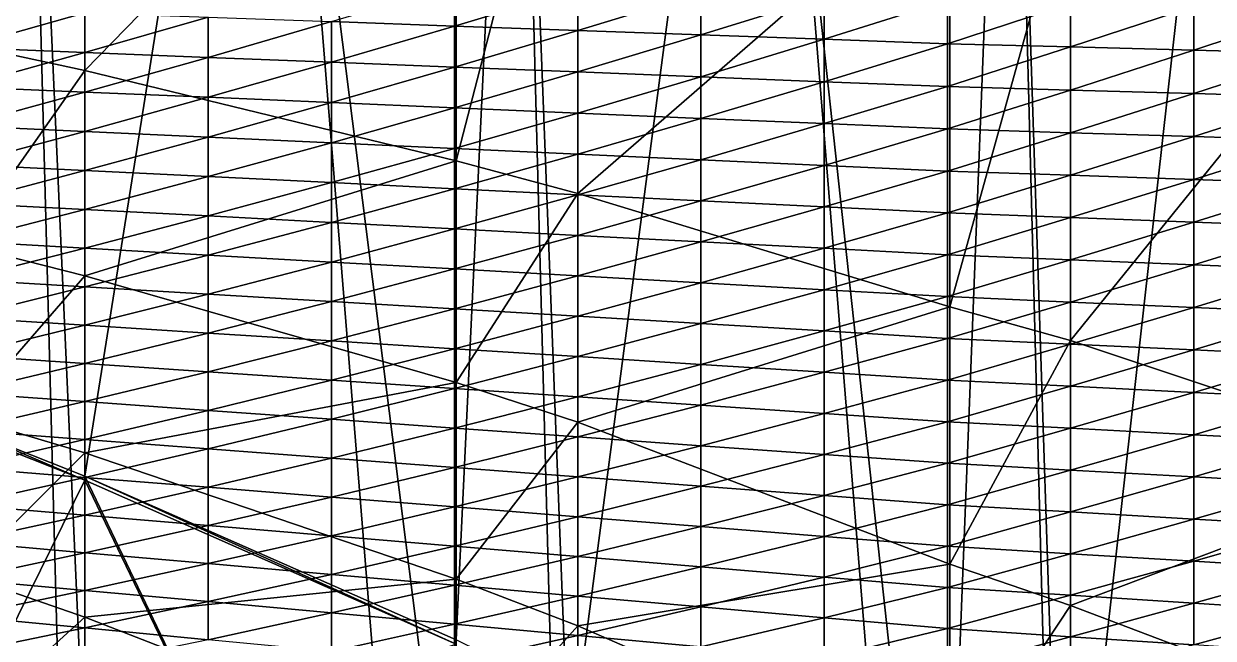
# Model space of a CAD drawing. Header units: metres. Extents: x -3 to 177, y -14 to 14.
# Drawn here: x 26.07 to 31.26, y -5.44 to -2.76 of the extents above; entities that cross this region are included whole.
import ezdxf

# ---------------------------------------------------------------- set-up
doc = ezdxf.new("R2010")
doc.units = ezdxf.units.M
for name, color, linetype, true_color in [('DB_5', 7, 'Continuous', 0x99866a), ('HOLD_5', 7, 'Continuous', 0xdf9582), ('HULL', 7, 'Continuous', 0x528ba5), ('PARTITION_5_S', 7, 'Continuous', 0xc9ac7a), ('WBT_5_S', 7, 'Continuous', 0x417c9f)]:
    doc.layers.add(name, color=color, linetype=linetype, true_color=true_color)

msp = doc.modelspace()

# ---------------------------------------------------------------- linework, layer by layer
at = {"layer": 'DB_5'}
for points in [[(30.6375, 8.157, 1.75), (32.2637, -8.9679, 1.75), (32.2637, 8.9679, 1.75)], [(30.1105, 7.9089, 1.75), (30.6375, -8.157, 1.75), (30.6375, 8.157, 1.75)], [(30.6375, 8.157, 1.75), (30.6375, -8.157, 1.75), (32.2637, -8.9679, 1.75)], [(28.4875, 7.0151, 1.75), (30.1105, -7.9089, 1.75), (30.1105, 7.9089, 1.75)], [(30.1105, 7.9089, 1.75), (30.1105, -7.9089, 1.75), (30.6375, -8.157, 1.75)], [(27.9572, 6.7528, 1.75), (28.4875, -7.0151, 1.75), (28.4875, 7.0151, 1.75)], [(28.4875, 7.0151, 1.75), (28.4875, -7.0151, 1.75), (30.1105, -7.9089, 1.75)], [(26.3375, 6.0386, 1.75), (27.9572, -6.7528, 1.75), (27.9572, 6.7528, 1.75)], [(27.9572, 6.7528, 1.75), (27.9572, -6.7528, 1.75), (28.4875, -7.0151, 1.75)], [(25.804, 5.828, 1.75), (26.3375, -6.0386, 1.75), (26.3375, 6.0386, 1.75)], [(26.3375, 6.0386, 1.75), (26.3375, -6.0386, 1.75), (27.9572, -6.7528, 1.75)], [(25.804, 5.828, 1.75), (25.804, -5.828, 1.75), (26.3375, -6.0386, 1.75)], [(25.804, -2.8469, 0.35), (25.804, -1.2738), (26.3375, -1.2807)], [(25.804, -2.8469, 0.35), (26.3375, -1.2807), (26.3375, -2.9621, 0.35)], [(26.3375, -2.9621, 0.35), (26.3375, -1.2807), (27.9572, -1.3015)], [(26.3375, -2.9621, 0.35), (27.9572, -1.3015), (27.9572, -3.3558, 0.35)], [(27.9572, -3.3558, 0.35), (27.9572, -1.3015), (28.4875, -1.3083)], [(27.9572, -3.3558, 0.35), (28.4875, -1.3083), (28.4875, -3.4976, 0.35)], [(28.4875, -3.4976, 0.35), (28.4875, -1.3083), (30.1105, -2.0887)], [(28.4875, -3.4976, 0.35), (30.1105, -2.0887), (30.1105, -3.9919, 0.35)], [(30.1105, -3.9919, 0.35), (30.1105, -2.0887), (30.6375, -2.0985)], [(30.1105, -3.9919, 0.35), (30.6375, -2.0985), (30.6375, -4.139, 0.35)], [(30.6375, -4.139, 0.35), (30.6375, -2.0985), (32.2637, -2.1287)], [(30.6375, -4.139, 0.35), (32.2637, -2.1287), (32.2637, -4.6807, 0.35)], [(25.804, -3.7212, 0.7), (25.804, -2.8469, 0.35), (26.3375, -2.9621, 0.35)], [(25.804, -3.7212, 0.7), (26.3375, -2.9621, 0.35), (26.3375, -3.8572, 0.7)], [(26.3375, -3.8572, 0.7), (26.3375, -2.9621, 0.35), (27.9572, -3.3558, 0.35)], [(26.3375, -3.8572, 0.7), (27.9572, -3.3558, 0.35), (27.9572, -4.322, 0.7)], [(27.9572, -4.322, 0.7), (27.9572, -3.3558, 0.35), (28.4875, -3.4976, 0.35)], [(27.9572, -4.322, 0.7), (28.4875, -3.4976, 0.35), (28.4875, -4.4955, 0.7)], [(28.4875, -4.4955, 0.7), (28.4875, -3.4976, 0.35), (30.1105, -3.9919, 0.35)], [(25.804, -4.4706, 1.05), (25.804, -3.7212, 0.7), (26.3375, -3.8572, 0.7)], [(25.804, -4.4706, 1.05), (26.3375, -3.8572, 0.7), (26.3375, -4.6292, 1.05)], [(26.3375, -4.6292, 1.05), (26.3375, -3.8572, 0.7), (27.9572, -4.322, 0.7)], [(28.4875, -4.4955, 0.7), (30.1105, -3.9919, 0.35), (30.1105, -5.1135, 0.7)], [(30.1105, -5.1135, 0.7), (30.1105, -3.9919, 0.35), (30.6375, -4.139, 0.35)], [(30.1105, -5.1135, 0.7), (30.6375, -4.139, 0.35), (30.6375, -5.2937, 0.7)], [(30.6375, -5.2937, 0.7), (30.6375, -4.139, 0.35), (32.2637, -4.6807, 0.35)], [(26.3375, -4.6292, 1.05), (27.9572, -4.322, 0.7), (27.9572, -5.1788, 1.05)], [(27.9572, -5.1788, 1.05), (27.9572, -4.322, 0.7), (28.4875, -4.4955, 0.7)], [(25.804, -5.1598, 1.4), (25.804, -4.4706, 1.05), (26.3375, -4.6292, 1.05)], [(27.9572, -5.1788, 1.05), (28.4875, -4.4955, 0.7), (28.4875, -5.3827, 1.05)], [(28.4875, -5.3827, 1.05), (28.4875, -4.4955, 0.7), (30.1105, -5.1135, 0.7)], [(25.804, -5.1598, 1.4), (26.3375, -4.6292, 1.05), (26.3375, -5.3452, 1.4)], [(26.3375, -5.3452, 1.4), (26.3375, -4.6292, 1.05), (27.9572, -5.1788, 1.05)], [(30.6375, -5.2937, 0.7), (32.2637, -4.6807, 0.35), (32.2637, -5.9101, 0.7)], [(28.4875, -5.3827, 1.05), (30.1105, -5.1135, 0.7), (30.1105, -6.09, 1.05)], [(30.1105, -6.09, 1.05), (30.1105, -5.1135, 0.7), (30.6375, -5.2937, 0.7)], [(25.804, -5.828, 1.75), (25.804, -5.1598, 1.4), (26.3375, -5.3452, 1.4)], [(26.3375, -5.3452, 1.4), (27.9572, -5.1788, 1.05), (27.9572, -5.9763, 1.4)], [(27.9572, -5.9763, 1.4), (27.9572, -5.1788, 1.05), (28.4875, -5.3827, 1.05)], [(30.1105, -6.09, 1.05), (30.6375, -5.2937, 0.7), (30.6375, -6.2967, 1.05)], [(30.6375, -6.2967, 1.05), (30.6375, -5.2937, 0.7), (32.2637, -5.9101, 0.7)], [(25.804, -5.828, 1.75), (26.3375, -5.3452, 1.4), (26.3375, -6.0386, 1.75)], [(26.3375, -6.0386, 1.75), (26.3375, -5.3452, 1.4), (27.9572, -5.9763, 1.4)], [(27.9572, -5.9763, 1.4), (28.4875, -5.3827, 1.05), (28.4875, -6.2104, 1.4)], [(28.4875, -6.2104, 1.4), (28.4875, -5.3827, 1.05), (30.1105, -6.09, 1.05)]]:
    msp.add_3dface(points, dxfattribs=at)
at = {"layer": 'HOLD_5'}
for points in [[(25.804, 9.996, 14.6), (25.804, -9.996, 14.6), (26.3375, -9.996, 14.6)], [(25.804, 9.996, 14.6), (26.3375, -9.996, 14.6), (26.3375, 9.996, 14.6)], [(26.3375, 9.996, 14.6), (26.3375, -9.996, 14.6), (27.9572, -9.996, 14.6)], [(26.3375, 9.996, 14.6), (27.9572, -9.996, 14.6), (27.9572, 9.996, 14.6)], [(27.9572, 9.996, 14.6), (27.9572, -9.996, 14.6), (28.4875, -9.996, 14.6)], [(27.9572, 9.996, 14.6), (28.4875, -9.996, 14.6), (28.4875, 9.996, 14.6)], [(28.4875, 9.996, 14.6), (28.4875, -9.996, 14.6), (30.1105, -9.996, 14.6)], [(28.4875, 9.996, 14.6), (30.1105, -9.996, 14.6), (30.1105, 9.996, 14.6)], [(30.1105, 9.996, 14.6), (30.1105, -9.996, 14.6), (30.6375, -9.996, 14.6)], [(30.1105, 9.996, 14.6), (30.6375, -9.996, 14.6), (30.6375, 9.996, 14.6)], [(30.6375, 9.996, 14.6), (30.6375, -9.996, 14.6), (32.2637, -9.996, 14.6)], [(30.6375, 9.996, 14.6), (32.2637, -9.996, 14.6), (32.2637, 9.996, 14.6)], [(30.6375, -6.8471, 1.75), (30.6375, 6.8471, 1.75), (32.2637, 7.6584, 1.75)], [(30.6375, -6.8471, 1.75), (32.2637, 7.6584, 1.75), (32.2637, -7.6584, 1.75)], [(30.1105, -6.599, 1.75), (30.1105, 6.599, 1.75), (30.6375, 6.8471, 1.75)], [(30.1105, -6.599, 1.75), (30.6375, 6.8471, 1.75), (30.6375, -6.8471, 1.75)], [(28.4875, -5.7053, 1.75), (28.4875, 5.7053, 1.75), (30.1105, 6.599, 1.75)], [(28.4875, -5.7053, 1.75), (30.1105, 6.599, 1.75), (30.1105, -6.599, 1.75)], [(27.9572, -5.4432, 1.75), (27.9572, 5.4432, 1.75), (28.4875, 5.7053, 1.75)], [(27.9572, -5.4432, 1.75), (28.4875, 5.7053, 1.75), (28.4875, -5.7053, 1.75)], [(26.3375, -4.7297, 1.75), (26.3375, 4.7297, 1.75), (27.9572, 5.4432, 1.75)], [(26.3375, -4.7297, 1.75), (27.9572, 5.4432, 1.75), (27.9572, -5.4432, 1.75)], [(25.804, -4.5193, 1.75), (25.804, 4.5193, 1.75), (26.3375, 4.7297, 1.75)], [(25.804, -4.5193, 1.75), (26.3375, 4.7297, 1.75), (26.3375, -4.7297, 1.75)], [(25.804, -6.8651, 3.0035), (25.804, -4.5193, 1.75), (26.3375, -7.1637, 3.0035)], [(25.804, -4.5193, 1.75), (26.3375, -4.7297, 1.75), (26.3375, -7.1637, 3.0035)], [(26.3375, -7.1637, 3.0035), (26.3375, -4.7297, 1.75), (27.9572, -8.1114, 3.0035)], [(26.3375, -4.7297, 1.75), (27.9572, -5.4432, 1.75), (27.9572, -8.1114, 3.0035)]]:
    msp.add_3dface(points, dxfattribs=at)
at = {"layer": 'HULL'}
for points in [[(27.4125, -2.7485, 0.2043), (27.95, -2.5876, 0.1315), (27.95, -2.7678, 0.1741)], [(27.95, -2.7678, 0.1741), (27.95, -2.5876, 0.1315), (28.4875, -2.605, 0.1051)], [(27.95, -2.7678, 0.1741), (28.4875, -2.605, 0.1051), (28.4875, -2.7871, 0.1438)], [(28.4875, -2.7871, 0.1438), (28.4875, -2.605, 0.1051), (29.025, -2.6224, 0.0787)], [(28.4875, -2.7871, 0.1438), (29.025, -2.6224, 0.0787), (29.025, -2.8064, 0.1136)], [(29.025, -2.8064, 0.1136), (29.025, -2.6224, 0.0787), (29.5625, -2.6398, 0.0522)], [(29.025, -2.8064, 0.1136), (29.5625, -2.6398, 0.0522), (29.5625, -2.8258, 0.0833)], [(29.5625, -2.8258, 0.0833), (29.5625, -2.6398, 0.0522), (30.1, -2.6572, 0.0258)], [(25.8, -2.862, 0.3557), (25.8, -2.6905, 0.2951), (26.3375, -2.7098, 0.2648)], [(29.5625, -2.8258, 0.0833), (30.1, -2.6572, 0.0258), (30.1, -2.8451, 0.053)], [(30.1, -2.8451, 0.053), (30.1, -2.6572, 0.0258), (30.6375, -2.6701, 0.0226)], [(30.1, -2.8451, 0.053), (30.6375, -2.6701, 0.0226), (30.6375, -2.8591, 0.0464)], [(30.6375, -2.8591, 0.0464), (30.6375, -2.6701, 0.0226), (31.175, -2.6829, 0.0193)], [(30.6375, -2.8591, 0.0464), (31.175, -2.6829, 0.0193), (31.175, -2.8731, 0.0398)], [(31.175, -2.8731, 0.0398), (31.175, -2.6829, 0.0193), (31.7125, -2.6957, 0.0161)], [(31.175, -2.8731, 0.0398), (31.7125, -2.6957, 0.0161), (31.7125, -2.8871, 0.0332)], [(25.8, -2.862, 0.3557), (26.3375, -2.7098, 0.2648), (26.3375, -2.8832, 0.3223)], [(26.3375, -2.8832, 0.3223), (26.3375, -2.7098, 0.2648), (26.875, -2.7291, 0.2346)], [(26.3375, -2.8832, 0.3223), (26.875, -2.7291, 0.2346), (26.875, -2.9044, 0.2889)], [(26.875, -2.9044, 0.2889), (26.875, -2.7291, 0.2346), (27.4125, -2.7485, 0.2043)], [(26.875, -2.9044, 0.2889), (27.4125, -2.7485, 0.2043), (27.4125, -2.9256, 0.2555)], [(27.4125, -2.9256, 0.2555), (27.4125, -2.7485, 0.2043), (27.95, -2.7678, 0.1741)], [(27.4125, -2.9256, 0.2555), (27.95, -2.7678, 0.1741), (27.95, -2.9468, 0.2222)], [(27.95, -2.9468, 0.2222), (27.95, -2.7678, 0.1741), (28.4875, -2.7871, 0.1438)], [(27.95, -2.9468, 0.2222), (28.4875, -2.7871, 0.1438), (28.4875, -2.968, 0.1888)], [(28.4875, -2.968, 0.1888), (28.4875, -2.7871, 0.1438), (29.025, -2.8064, 0.1136)], [(28.4875, -2.968, 0.1888), (29.025, -2.8064, 0.1136), (29.025, -2.9892, 0.1554)], [(29.025, -2.9892, 0.1554), (29.025, -2.8064, 0.1136), (29.5625, -2.8258, 0.0833)], [(29.025, -2.9892, 0.1554), (29.5625, -2.8258, 0.0833), (29.5625, -3.0104, 0.1221)], [(29.5625, -3.0104, 0.1221), (29.5625, -2.8258, 0.0833), (30.1, -2.8451, 0.053)], [(29.5625, -3.0104, 0.1221), (30.1, -2.8451, 0.053), (30.1, -3.0316, 0.0887)], [(30.1, -3.0316, 0.0887), (30.1, -2.8451, 0.053), (30.6375, -2.8591, 0.0464)], [(25.8, -3.0328, 0.4186), (25.8, -2.862, 0.3557), (26.3375, -2.8832, 0.3223)], [(25.8, -3.0328, 0.4186), (26.3375, -2.8832, 0.3223), (26.3375, -3.0557, 0.3829)], [(26.3375, -3.0557, 0.3829), (26.3375, -2.8832, 0.3223), (26.875, -2.9044, 0.2889)], [(26.3375, -3.0557, 0.3829), (26.875, -2.9044, 0.2889), (26.875, -3.0786, 0.3472)], [(26.875, -3.0786, 0.3472), (26.875, -2.9044, 0.2889), (27.4125, -2.9256, 0.2555)], [(30.1, -3.0316, 0.0887), (30.6375, -2.8591, 0.0464), (30.6375, -3.0469, 0.0776)], [(30.6375, -3.0469, 0.0776), (30.6375, -2.8591, 0.0464), (31.175, -2.8731, 0.0398)], [(30.6375, -3.0469, 0.0776), (31.175, -2.8731, 0.0398), (31.175, -3.0622, 0.0665)], [(31.175, -3.0622, 0.0665), (31.175, -2.8731, 0.0398), (31.7125, -2.8871, 0.0332)], [(31.175, -3.0622, 0.0665), (31.7125, -2.8871, 0.0332), (31.7125, -3.0776, 0.0554)], [(26.875, -3.0786, 0.3472), (27.4125, -2.9256, 0.2555), (27.4125, -3.1015, 0.3115)], [(27.4125, -3.1015, 0.3115), (27.4125, -2.9256, 0.2555), (27.95, -2.9468, 0.2222)], [(27.4125, -3.1015, 0.3115), (27.95, -2.9468, 0.2222), (27.95, -3.1245, 0.2758)], [(27.95, -3.1245, 0.2758), (27.95, -2.9468, 0.2222), (28.4875, -2.968, 0.1888)], [(27.95, -3.1245, 0.2758), (28.4875, -2.968, 0.1888), (28.4875, -3.1474, 0.2401)], [(28.4875, -3.1474, 0.2401), (28.4875, -2.968, 0.1888), (29.025, -2.9892, 0.1554)], [(28.4875, -3.1474, 0.2401), (29.025, -2.9892, 0.1554), (29.025, -3.1703, 0.2045)], [(29.025, -3.1703, 0.2045), (29.025, -2.9892, 0.1554), (29.5625, -3.0104, 0.1221)], [(25.8, -3.2025, 0.4843), (25.8, -3.0328, 0.4186), (26.3375, -3.0557, 0.3829)], [(25.8, -3.2025, 0.4843), (26.3375, -3.0557, 0.3829), (26.3375, -3.2272, 0.4462)], [(26.3375, -3.2272, 0.4462), (26.3375, -3.0557, 0.3829), (26.875, -3.0786, 0.3472)], [(29.025, -3.1703, 0.2045), (29.5625, -3.0104, 0.1221), (29.5625, -3.1932, 0.1688)], [(29.5625, -3.1932, 0.1688), (29.5625, -3.0104, 0.1221), (30.1, -3.0316, 0.0887)], [(29.5625, -3.1932, 0.1688), (30.1, -3.0316, 0.0887), (30.1, -3.2162, 0.1331)], [(30.1, -3.2162, 0.1331), (30.1, -3.0316, 0.0887), (30.6375, -3.0469, 0.0776)], [(30.1, -3.2162, 0.1331), (30.6375, -3.0469, 0.0776), (30.6375, -3.233, 0.1167)], [(30.6375, -3.233, 0.1167), (30.6375, -3.0469, 0.0776), (31.175, -3.0622, 0.0665)], [(26.3375, -3.2272, 0.4462), (26.875, -3.0786, 0.3472), (26.875, -3.2519, 0.4082)], [(26.875, -3.2519, 0.4082), (26.875, -3.0786, 0.3472), (27.4125, -3.1015, 0.3115)], [(26.875, -3.2519, 0.4082), (27.4125, -3.1015, 0.3115), (27.4125, -3.2766, 0.3701)], [(27.4125, -3.2766, 0.3701), (27.4125, -3.1015, 0.3115), (27.95, -3.1245, 0.2758)], [(30.6375, -3.233, 0.1167), (31.175, -3.0622, 0.0665), (31.175, -3.2499, 0.1002)], [(31.175, -3.2499, 0.1002), (31.175, -3.0622, 0.0665), (31.7125, -3.0776, 0.0554)], [(31.175, -3.2499, 0.1002), (31.7125, -3.0776, 0.0554), (31.7125, -3.2668, 0.0838)], [(27.4125, -3.2766, 0.3701), (27.95, -3.1245, 0.2758), (27.95, -3.3013, 0.332)], [(27.95, -3.3013, 0.332), (27.95, -3.1245, 0.2758), (28.4875, -3.1474, 0.2401)], [(27.95, -3.3013, 0.332), (28.4875, -3.1474, 0.2401), (28.4875, -3.326, 0.2939)], [(28.4875, -3.326, 0.2939), (28.4875, -3.1474, 0.2401), (29.025, -3.1703, 0.2045)], [(25.8, -3.3711, 0.5527), (25.8, -3.2025, 0.4843), (26.3375, -3.2272, 0.4462)], [(28.4875, -3.326, 0.2939), (29.025, -3.1703, 0.2045), (29.025, -3.3508, 0.2559)], [(29.025, -3.3508, 0.2559), (29.025, -3.1703, 0.2045), (29.5625, -3.1932, 0.1688)], [(29.025, -3.3508, 0.2559), (29.5625, -3.1932, 0.1688), (29.5625, -3.3755, 0.2178)], [(29.5625, -3.3755, 0.2178), (29.5625, -3.1932, 0.1688), (30.1, -3.2162, 0.1331)], [(29.5625, -3.3755, 0.2178), (30.1, -3.2162, 0.1331), (30.1, -3.4002, 0.1797)], [(30.1, -3.4002, 0.1797), (30.1, -3.2162, 0.1331), (30.6375, -3.233, 0.1167)], [(25.8, -3.3711, 0.5527), (26.3375, -3.2272, 0.4462), (26.3375, -3.3976, 0.5125)], [(26.3375, -3.3976, 0.5125), (26.3375, -3.2272, 0.4462), (26.875, -3.2519, 0.4082)], [(26.3375, -3.3976, 0.5125), (26.875, -3.2519, 0.4082), (26.875, -3.4241, 0.4724)], [(26.875, -3.4241, 0.4724), (26.875, -3.2519, 0.4082), (27.4125, -3.2766, 0.3701)], [(30.1, -3.4002, 0.1797), (30.6375, -3.233, 0.1167), (30.6375, -3.4187, 0.1585)], [(30.6375, -3.4187, 0.1585), (30.6375, -3.233, 0.1167), (31.175, -3.2499, 0.1002)], [(30.6375, -3.4187, 0.1585), (31.175, -3.2499, 0.1002), (31.175, -3.4372, 0.1373)], [(31.175, -3.4372, 0.1373), (31.175, -3.2499, 0.1002), (31.7125, -3.2668, 0.0838)], [(31.175, -3.4372, 0.1373), (31.7125, -3.2668, 0.0838), (31.7125, -3.4557, 0.1162)], [(26.875, -3.4241, 0.4724), (27.4125, -3.2766, 0.3701), (27.4125, -3.4505, 0.4322)], [(27.4125, -3.4505, 0.4322), (27.4125, -3.2766, 0.3701), (27.95, -3.3013, 0.332)], [(27.4125, -3.4505, 0.4322), (27.95, -3.3013, 0.332), (27.95, -3.477, 0.3921)], [(27.95, -3.477, 0.3921), (27.95, -3.3013, 0.332), (28.4875, -3.326, 0.2939)], [(25.8, -3.5395, 0.6216), (25.8, -3.3711, 0.5527), (26.3375, -3.3976, 0.5125)], [(27.95, -3.477, 0.3921), (28.4875, -3.326, 0.2939), (28.4875, -3.5035, 0.3519)], [(28.4875, -3.5035, 0.3519), (28.4875, -3.326, 0.2939), (29.025, -3.3508, 0.2559)], [(28.4875, -3.5035, 0.3519), (29.025, -3.3508, 0.2559), (29.025, -3.5299, 0.3118)], [(29.025, -3.5299, 0.3118), (29.025, -3.3508, 0.2559), (29.5625, -3.3755, 0.2178)], [(25.8, -3.5395, 0.6216), (26.3375, -3.3976, 0.5125), (26.3375, -3.5677, 0.5794)], [(26.3375, -3.5677, 0.5794), (26.3375, -3.3976, 0.5125), (26.875, -3.4241, 0.4724)], [(26.3375, -3.5677, 0.5794), (26.875, -3.4241, 0.4724), (26.875, -3.596, 0.5372)], [(26.875, -3.596, 0.5372), (26.875, -3.4241, 0.4724), (27.4125, -3.4505, 0.4322)], [(29.025, -3.5299, 0.3118), (29.5625, -3.3755, 0.2178), (29.5625, -3.5564, 0.2716)], [(29.5625, -3.5564, 0.2716), (29.5625, -3.3755, 0.2178), (30.1, -3.4002, 0.1797)], [(29.5625, -3.5564, 0.2716), (30.1, -3.4002, 0.1797), (30.1, -3.5829, 0.2314)], [(30.1, -3.5829, 0.2314), (30.1, -3.4002, 0.1797), (30.6375, -3.4187, 0.1585)], [(30.1, -3.5829, 0.2314), (30.6375, -3.4187, 0.1585), (30.6375, -3.6031, 0.2051)], [(30.6375, -3.6031, 0.2051), (30.6375, -3.4187, 0.1585), (31.175, -3.4372, 0.1373)], [(26.875, -3.596, 0.5372), (27.4125, -3.4505, 0.4322), (27.4125, -3.6242, 0.4951)], [(27.4125, -3.6242, 0.4951), (27.4125, -3.4505, 0.4322), (27.95, -3.477, 0.3921)], [(30.6375, -3.6031, 0.2051), (31.175, -3.4372, 0.1373), (31.175, -3.6234, 0.1787)], [(31.175, -3.6234, 0.1787), (31.175, -3.4372, 0.1373), (31.7125, -3.4557, 0.1162)], [(31.175, -3.6234, 0.1787), (31.7125, -3.4557, 0.1162), (31.7125, -3.6437, 0.1524)], [(27.4125, -3.6242, 0.4951), (27.95, -3.477, 0.3921), (27.95, -3.6524, 0.4529)], [(27.95, -3.6524, 0.4529), (27.95, -3.477, 0.3921), (28.4875, -3.5035, 0.3519)], [(27.95, -3.6524, 0.4529), (28.4875, -3.5035, 0.3519), (28.4875, -3.6806, 0.4107)], [(28.4875, -3.6806, 0.4107), (28.4875, -3.5035, 0.3519), (29.025, -3.5299, 0.3118)], [(25.8, -3.7065, 0.694), (25.8, -3.5395, 0.6216), (26.3375, -3.5677, 0.5794)], [(25.8, -3.7065, 0.694), (26.3375, -3.5677, 0.5794), (26.3375, -3.7366, 0.6494)], [(26.3375, -3.7366, 0.6494), (26.3375, -3.5677, 0.5794), (26.875, -3.596, 0.5372)], [(28.4875, -3.6806, 0.4107), (29.025, -3.5299, 0.3118), (29.025, -3.7088, 0.3686)], [(29.025, -3.7088, 0.3686), (29.025, -3.5299, 0.3118), (29.5625, -3.5564, 0.2716)], [(29.025, -3.7088, 0.3686), (29.5625, -3.5564, 0.2716), (29.5625, -3.737, 0.3264)], [(29.5625, -3.737, 0.3264), (29.5625, -3.5564, 0.2716), (30.1, -3.5829, 0.2314)], [(26.3375, -3.7366, 0.6494), (26.875, -3.596, 0.5372), (26.875, -3.7667, 0.6049)], [(26.875, -3.7667, 0.6049), (26.875, -3.596, 0.5372), (27.4125, -3.6242, 0.4951)], [(26.875, -3.7667, 0.6049), (27.4125, -3.6242, 0.4951), (27.4125, -3.7968, 0.5603)], [(27.4125, -3.7968, 0.5603), (27.4125, -3.6242, 0.4951), (27.95, -3.6524, 0.4529)], [(29.5625, -3.737, 0.3264), (30.1, -3.5829, 0.2314), (30.1, -3.7652, 0.2842)], [(30.1, -3.7652, 0.2842), (30.1, -3.5829, 0.2314), (30.6375, -3.6031, 0.2051)], [(30.1, -3.7652, 0.2842), (30.6375, -3.6031, 0.2051), (30.6375, -3.7872, 0.2538)], [(30.6375, -3.7872, 0.2538), (30.6375, -3.6031, 0.2051), (31.175, -3.6234, 0.1787)], [(30.6375, -3.7872, 0.2538), (31.175, -3.6234, 0.1787), (31.175, -3.8092, 0.2234)], [(31.175, -3.8092, 0.2234), (31.175, -3.6234, 0.1787), (31.7125, -3.6437, 0.1524)], [(27.4125, -3.7968, 0.5603), (27.95, -3.6524, 0.4529), (27.95, -3.827, 0.5158)], [(27.95, -3.827, 0.5158), (27.95, -3.6524, 0.4529), (28.4875, -3.6806, 0.4107)], [(27.95, -3.827, 0.5158), (28.4875, -3.6806, 0.4107), (28.4875, -3.8571, 0.4712)], [(28.4875, -3.8571, 0.4712), (28.4875, -3.6806, 0.4107), (29.025, -3.7088, 0.3686)], [(31.175, -3.8092, 0.2234), (31.7125, -3.6437, 0.1524), (31.7125, -3.8312, 0.193)], [(25.8, -3.8731, 0.767), (25.8, -3.7065, 0.694), (26.3375, -3.7366, 0.6494)], [(28.4875, -3.8571, 0.4712), (29.025, -3.7088, 0.3686), (29.025, -3.8872, 0.4267)], [(29.025, -3.8872, 0.4267), (29.025, -3.7088, 0.3686), (29.5625, -3.737, 0.3264)], [(25.8, -3.8731, 0.767), (26.3375, -3.7366, 0.6494), (26.3375, -3.9052, 0.7201)], [(26.3375, -3.9052, 0.7201), (26.3375, -3.7366, 0.6494), (26.875, -3.7667, 0.6049)], [(26.3375, -3.9052, 0.7201), (26.875, -3.7667, 0.6049), (26.875, -3.9372, 0.6732)], [(26.875, -3.9372, 0.6732), (26.875, -3.7667, 0.6049), (27.4125, -3.7968, 0.5603)], [(29.025, -3.8872, 0.4267), (29.5625, -3.737, 0.3264), (29.5625, -3.9173, 0.3822)], [(29.5625, -3.9173, 0.3822), (29.5625, -3.737, 0.3264), (30.1, -3.7652, 0.2842)], [(29.5625, -3.9173, 0.3822), (30.1, -3.7652, 0.2842), (30.1, -3.9474, 0.3376)], [(30.1, -3.9474, 0.3376), (30.1, -3.7652, 0.2842), (30.6375, -3.7872, 0.2538)], [(30.1, -3.9474, 0.3376), (30.6375, -3.7872, 0.2538), (30.6375, -3.9711, 0.3035)], [(30.6375, -3.9711, 0.3035), (30.6375, -3.7872, 0.2538), (31.175, -3.8092, 0.2234)], [(26.875, -3.9372, 0.6732), (27.4125, -3.7968, 0.5603), (27.4125, -3.9693, 0.6262)], [(27.4125, -3.9693, 0.6262), (27.4125, -3.7968, 0.5603), (27.95, -3.827, 0.5158)], [(27.4125, -3.9693, 0.6262), (27.95, -3.827, 0.5158), (27.95, -4.0013, 0.5793)], [(27.95, -4.0013, 0.5793), (27.95, -3.827, 0.5158), (28.4875, -3.8571, 0.4712)], [(30.6375, -3.9711, 0.3035), (31.175, -3.8092, 0.2234), (31.175, -3.9948, 0.2694)], [(31.175, -3.9948, 0.2694), (31.175, -3.8092, 0.2234), (31.7125, -3.8312, 0.193)], [(31.175, -3.9948, 0.2694), (31.7125, -3.8312, 0.193), (31.7125, -4.0184, 0.2354)], [(25.8, -4.0386, 0.8427), (25.8, -3.8731, 0.767), (26.3375, -3.9052, 0.7201)], [(27.95, -4.0013, 0.5793), (28.4875, -3.8571, 0.4712), (28.4875, -4.0333, 0.5324)], [(28.4875, -4.0333, 0.5324), (28.4875, -3.8571, 0.4712), (29.025, -3.8872, 0.4267)], [(28.4875, -4.0333, 0.5324), (29.025, -3.8872, 0.4267), (29.025, -4.0654, 0.4855)], [(29.025, -4.0654, 0.4855), (29.025, -3.8872, 0.4267), (29.5625, -3.9173, 0.3822)], [(25.8, -4.0386, 0.8427), (26.3375, -3.9052, 0.7201), (26.3375, -4.0727, 0.7931)], [(26.3375, -4.0727, 0.7931), (26.3375, -3.9052, 0.7201), (26.875, -3.9372, 0.6732)], [(26.3375, -4.0727, 0.7931), (26.875, -3.9372, 0.6732), (26.875, -4.1068, 0.7436)], [(26.875, -4.1068, 0.7436), (26.875, -3.9372, 0.6732), (27.4125, -3.9693, 0.6262)], [(29.025, -4.0654, 0.4855), (29.5625, -3.9173, 0.3822), (29.5625, -4.0974, 0.4386)], [(29.5625, -4.0974, 0.4386), (29.5625, -3.9173, 0.3822), (30.1, -3.9474, 0.3376)], [(26.875, -4.1068, 0.7436), (27.4125, -3.9693, 0.6262), (27.4125, -4.1409, 0.694)], [(27.4125, -4.1409, 0.694), (27.4125, -3.9693, 0.6262), (27.95, -4.0013, 0.5793)], [(29.5625, -4.0974, 0.4386), (30.1, -3.9474, 0.3376), (30.1, -4.1295, 0.3916)], [(30.1, -4.1295, 0.3916), (30.1, -3.9474, 0.3376), (30.6375, -3.9711, 0.3035)], [(30.1, -4.1295, 0.3916), (30.6375, -3.9711, 0.3035), (30.6375, -4.1548, 0.3544)], [(30.6375, -4.1548, 0.3544), (30.6375, -3.9711, 0.3035), (31.175, -3.9948, 0.2694)], [(30.6375, -4.1548, 0.3544), (31.175, -3.9948, 0.2694), (31.175, -4.1801, 0.3171)], [(31.175, -4.1801, 0.3171), (31.175, -3.9948, 0.2694), (31.7125, -4.0184, 0.2354)], [(25.8, -4.2033, 0.9201), (25.8, -4.0386, 0.8427), (26.3375, -4.0727, 0.7931)], [(27.4125, -4.1409, 0.694), (27.95, -4.0013, 0.5793), (27.95, -4.175, 0.6445)], [(27.95, -4.175, 0.6445), (27.95, -4.0013, 0.5793), (28.4875, -4.0333, 0.5324)], [(27.95, -4.175, 0.6445), (28.4875, -4.0333, 0.5324), (28.4875, -4.209, 0.5949)], [(28.4875, -4.209, 0.5949), (28.4875, -4.0333, 0.5324), (29.025, -4.0654, 0.4855)], [(31.175, -4.1801, 0.3171), (31.7125, -4.0184, 0.2354), (31.7125, -4.2054, 0.2798)], [(25.8, -4.2033, 0.9201), (26.3375, -4.0727, 0.7931), (26.3375, -4.2395, 0.8678)], [(26.3375, -4.2395, 0.8678), (26.3375, -4.0727, 0.7931), (26.875, -4.1068, 0.7436)], [(28.4875, -4.209, 0.5949), (29.025, -4.0654, 0.4855), (29.025, -4.2431, 0.5454)], [(29.025, -4.2431, 0.5454), (29.025, -4.0654, 0.4855), (29.5625, -4.0974, 0.4386)], [(29.025, -4.2431, 0.5454), (29.5625, -4.0974, 0.4386), (29.5625, -4.2772, 0.4958)], [(29.5625, -4.2772, 0.4958), (29.5625, -4.0974, 0.4386), (30.1, -4.1295, 0.3916)], [(26.3375, -4.2395, 0.8678), (26.875, -4.1068, 0.7436), (26.875, -4.2757, 0.8155)], [(26.875, -4.2757, 0.8155), (26.875, -4.1068, 0.7436), (27.4125, -4.1409, 0.694)], [(26.875, -4.2757, 0.8155), (27.4125, -4.1409, 0.694), (27.4125, -4.3119, 0.7632)], [(27.4125, -4.3119, 0.7632), (27.4125, -4.1409, 0.694), (27.95, -4.175, 0.6445)], [(29.5625, -4.2772, 0.4958), (30.1, -4.1295, 0.3916), (30.1, -4.3113, 0.4463)], [(30.1, -4.3113, 0.4463), (30.1, -4.1295, 0.3916), (30.6375, -4.1548, 0.3544)], [(27.4125, -4.3119, 0.7632), (27.95, -4.175, 0.6445), (27.95, -4.3481, 0.7109)], [(27.95, -4.3481, 0.7109), (27.95, -4.175, 0.6445), (28.4875, -4.209, 0.5949)], [(30.1, -4.3113, 0.4463), (30.6375, -4.1548, 0.3544), (30.6375, -4.3381, 0.4064)], [(30.6375, -4.3381, 0.4064), (30.6375, -4.1548, 0.3544), (31.175, -4.1801, 0.3171)], [(30.6375, -4.3381, 0.4064), (31.175, -4.1801, 0.3171), (31.175, -4.365, 0.3665)], [(31.175, -4.365, 0.3665), (31.175, -4.1801, 0.3171), (31.7125, -4.2054, 0.2798)], [(25.8, -4.3671, 0.9993), (25.8, -4.2033, 0.9201), (26.3375, -4.2395, 0.8678)], [(25.8, -4.3671, 0.9993), (26.3375, -4.2395, 0.8678), (26.3375, -4.4055, 0.9442)], [(26.3375, -4.4055, 0.9442), (26.3375, -4.2395, 0.8678), (26.875, -4.2757, 0.8155)], [(27.95, -4.3481, 0.7109), (28.4875, -4.209, 0.5949), (28.4875, -4.3843, 0.6586)], [(28.4875, -4.3843, 0.6586), (28.4875, -4.209, 0.5949), (29.025, -4.2431, 0.5454)], [(28.4875, -4.3843, 0.6586), (29.025, -4.2431, 0.5454), (29.025, -4.4205, 0.6062)], [(29.025, -4.4205, 0.6062), (29.025, -4.2431, 0.5454), (29.5625, -4.2772, 0.4958)], [(31.175, -4.365, 0.3665), (31.7125, -4.2054, 0.2798), (31.7125, -4.3918, 0.3266)], [(26.3375, -4.4055, 0.9442), (26.875, -4.2757, 0.8155), (26.875, -4.4439, 0.889)], [(26.875, -4.4439, 0.889), (26.875, -4.2757, 0.8155), (27.4125, -4.3119, 0.7632)], [(29.025, -4.4205, 0.6062), (29.5625, -4.2772, 0.4958), (29.5625, -4.4567, 0.5539)], [(29.5625, -4.4567, 0.5539), (29.5625, -4.2772, 0.4958), (30.1, -4.3113, 0.4463)], [(26.875, -4.4439, 0.889), (27.4125, -4.3119, 0.7632), (27.4125, -4.4823, 0.8339)], [(27.4125, -4.4823, 0.8339), (27.4125, -4.3119, 0.7632), (27.95, -4.3481, 0.7109)], [(27.4125, -4.4823, 0.8339), (27.95, -4.3481, 0.7109), (27.95, -4.5206, 0.7788)], [(27.95, -4.5206, 0.7788), (27.95, -4.3481, 0.7109), (28.4875, -4.3843, 0.6586)], [(29.5625, -4.4567, 0.5539), (30.1, -4.3113, 0.4463), (30.1, -4.4929, 0.5016)], [(30.1, -4.4929, 0.5016), (30.1, -4.3113, 0.4463), (30.6375, -4.3381, 0.4064)], [(30.1, -4.4929, 0.5016), (30.6375, -4.3381, 0.4064), (30.6375, -4.5213, 0.4592)], [(30.6375, -4.5213, 0.4592), (30.6375, -4.3381, 0.4064), (31.175, -4.365, 0.3665)], [(25.8, -4.5302, 1.0801), (25.8, -4.3671, 0.9993), (26.3375, -4.4055, 0.9442)], [(25.8, -4.5302, 1.0801), (26.3375, -4.4055, 0.9442), (26.3375, -4.5708, 1.0221)], [(26.3375, -4.5708, 1.0221), (26.3375, -4.4055, 0.9442), (26.875, -4.4439, 0.889)], [(27.95, -4.5206, 0.7788), (28.4875, -4.3843, 0.6586), (28.4875, -4.559, 0.7237)], [(28.4875, -4.559, 0.7237), (28.4875, -4.3843, 0.6586), (29.025, -4.4205, 0.6062)], [(30.6375, -4.5213, 0.4592), (31.175, -4.365, 0.3665), (31.175, -4.5497, 0.4169)], [(31.175, -4.5497, 0.4169), (31.175, -4.365, 0.3665), (31.7125, -4.3918, 0.3266)], [(31.175, -4.5497, 0.4169), (31.7125, -4.3918, 0.3266), (31.7125, -4.5781, 0.3745)], [(26.3375, -4.5708, 1.0221), (26.875, -4.4439, 0.889), (26.875, -4.6114, 0.9641)], [(26.875, -4.6114, 0.9641), (26.875, -4.4439, 0.889), (27.4125, -4.4823, 0.8339)], [(28.4875, -4.559, 0.7237), (29.025, -4.4205, 0.6062), (29.025, -4.5974, 0.6685)], [(29.025, -4.5974, 0.6685), (29.025, -4.4205, 0.6062), (29.5625, -4.4567, 0.5539)], [(29.025, -4.5974, 0.6685), (29.5625, -4.4567, 0.5539), (29.5625, -4.6357, 0.6134)], [(29.5625, -4.6357, 0.6134), (29.5625, -4.4567, 0.5539), (30.1, -4.4929, 0.5016)], [(26.875, -4.6114, 0.9641), (27.4125, -4.4823, 0.8339), (27.4125, -4.652, 0.9061)], [(27.4125, -4.652, 0.9061), (27.4125, -4.4823, 0.8339), (27.95, -4.5206, 0.7788)], [(29.5625, -4.6357, 0.6134), (30.1, -4.4929, 0.5016), (30.1, -4.6741, 0.5583)], [(30.1, -4.6741, 0.5583), (30.1, -4.4929, 0.5016), (30.6375, -4.5213, 0.4592)], [(25.8, -4.6929, 1.1617), (25.8, -4.5302, 1.0801), (26.3375, -4.5708, 1.0221)], [(27.4125, -4.652, 0.9061), (27.95, -4.5206, 0.7788), (27.95, -4.6926, 0.8481)], [(27.95, -4.6926, 0.8481), (27.95, -4.5206, 0.7788), (28.4875, -4.559, 0.7237)], [(27.95, -4.6926, 0.8481), (28.4875, -4.559, 0.7237), (28.4875, -4.7332, 0.7901)], [(28.4875, -4.7332, 0.7901), (28.4875, -4.559, 0.7237), (29.025, -4.5974, 0.6685)], [(30.1, -4.6741, 0.5583), (30.6375, -4.5213, 0.4592), (30.6375, -4.704, 0.5138)], [(30.6375, -4.704, 0.5138), (30.6375, -4.5213, 0.4592), (31.175, -4.5497, 0.4169)], [(30.6375, -4.704, 0.5138), (31.175, -4.5497, 0.4169), (31.175, -4.7338, 0.4694)], [(31.175, -4.7338, 0.4694), (31.175, -4.5497, 0.4169), (31.7125, -4.5781, 0.3745)], [(25.8, -4.6929, 1.1617), (26.3375, -4.5708, 1.0221), (26.3375, -4.7357, 1.1008)], [(26.3375, -4.7357, 1.1008), (26.3375, -4.5708, 1.0221), (26.875, -4.6114, 0.9641)], [(26.3375, -4.7357, 1.1008), (26.875, -4.6114, 0.9641), (26.875, -4.7785, 1.04)], [(26.875, -4.7785, 1.04), (26.875, -4.6114, 0.9641), (27.4125, -4.652, 0.9061)], [(28.4875, -4.7332, 0.7901), (29.025, -4.5974, 0.6685), (29.025, -4.7738, 0.7321)], [(29.025, -4.7738, 0.7321), (29.025, -4.5974, 0.6685), (29.5625, -4.6357, 0.6134)], [(31.175, -4.7338, 0.4694), (31.7125, -4.5781, 0.3745), (31.7125, -4.7637, 0.4249)], [(26.875, -4.7785, 1.04), (27.4125, -4.652, 0.9061), (27.4125, -4.8213, 0.9791)], [(27.4125, -4.8213, 0.9791), (27.4125, -4.652, 0.9061), (27.95, -4.6926, 0.8481)], [(29.025, -4.7738, 0.7321), (29.5625, -4.6357, 0.6134), (29.5625, -4.8144, 0.6741)], [(29.5625, -4.8144, 0.6741), (29.5625, -4.6357, 0.6134), (30.1, -4.6741, 0.5583)], [(25.8, -4.8551, 1.244), (25.8, -4.6929, 1.1617), (26.3375, -4.7357, 1.1008)], [(27.4125, -4.8213, 0.9791), (27.95, -4.6926, 0.8481), (27.95, -4.8642, 0.9183)], [(27.95, -4.8642, 0.9183), (27.95, -4.6926, 0.8481), (28.4875, -4.7332, 0.7901)], [(29.5625, -4.8144, 0.6741), (30.1, -4.6741, 0.5583), (30.1, -4.855, 0.6161)], [(30.1, -4.855, 0.6161), (30.1, -4.6741, 0.5583), (30.6375, -4.704, 0.5138)], [(30.1, -4.855, 0.6161), (30.6375, -4.704, 0.5138), (30.6375, -4.8863, 0.5695)], [(30.6375, -4.8863, 0.5695), (30.6375, -4.704, 0.5138), (31.175, -4.7338, 0.4694)], [(25.8, -4.8551, 1.244), (26.3375, -4.7357, 1.1008), (26.3375, -4.9002, 1.1804)], [(26.3375, -4.9002, 1.1804), (26.3375, -4.7357, 1.1008), (26.875, -4.7785, 1.04)], [(27.95, -4.8642, 0.9183), (28.4875, -4.7332, 0.7901), (28.4875, -4.907, 0.8574)], [(28.4875, -4.907, 0.8574), (28.4875, -4.7332, 0.7901), (29.025, -4.7738, 0.7321)], [(28.4875, -4.907, 0.8574), (29.025, -4.7738, 0.7321), (29.025, -4.9498, 0.7966)], [(29.025, -4.9498, 0.7966), (29.025, -4.7738, 0.7321), (29.5625, -4.8144, 0.6741)], [(30.6375, -4.8863, 0.5695), (31.175, -4.7338, 0.4694), (31.175, -4.9177, 0.523)], [(31.175, -4.9177, 0.523), (31.175, -4.7338, 0.4694), (31.7125, -4.7637, 0.4249)], [(31.175, -4.9177, 0.523), (31.7125, -4.7637, 0.4249), (31.7125, -4.949, 0.4764)], [(26.3375, -4.9002, 1.1804), (26.875, -4.7785, 1.04), (26.875, -4.9452, 1.1168)], [(26.875, -4.9452, 1.1168), (26.875, -4.7785, 1.04), (27.4125, -4.8213, 0.9791)], [(26.875, -4.9452, 1.1168), (27.4125, -4.8213, 0.9791), (27.4125, -4.9902, 1.0533)], [(27.4125, -4.9902, 1.0533), (27.4125, -4.8213, 0.9791), (27.95, -4.8642, 0.9183)], [(29.025, -4.9498, 0.7966), (29.5625, -4.8144, 0.6741), (29.5625, -4.9927, 0.7357)], [(29.5625, -4.9927, 0.7357), (29.5625, -4.8144, 0.6741), (30.1, -4.855, 0.6161)], [(25.8, -5.0171, 1.3269), (25.8, -4.8551, 1.244), (26.3375, -4.9002, 1.1804)], [(27.4125, -4.9902, 1.0533), (27.95, -4.8642, 0.9183), (27.95, -5.0353, 0.9897)], [(27.95, -5.0353, 0.9897), (27.95, -4.8642, 0.9183), (28.4875, -4.907, 0.8574)], [(29.5625, -4.9927, 0.7357), (30.1, -4.855, 0.6161), (30.1, -5.0355, 0.6749)], [(30.1, -5.0355, 0.6749), (30.1, -4.855, 0.6161), (30.6375, -4.8863, 0.5695)], [(25.8, -5.0171, 1.3269), (26.3375, -4.9002, 1.1804), (26.3375, -5.0643, 1.2609)], [(26.3375, -5.0643, 1.2609), (26.3375, -4.9002, 1.1804), (26.875, -4.9452, 1.1168)], [(27.95, -5.0353, 0.9897), (28.4875, -4.907, 0.8574), (28.4875, -5.0803, 0.9262)], [(28.4875, -5.0803, 0.9262), (28.4875, -4.907, 0.8574), (29.025, -4.9498, 0.7966)], [(30.1, -5.0355, 0.6749), (30.6375, -4.8863, 0.5695), (30.6375, -5.0683, 0.6265)], [(30.6375, -5.0683, 0.6265), (30.6375, -4.8863, 0.5695), (31.175, -4.9177, 0.523)], [(30.6375, -5.0683, 0.6265), (31.175, -4.9177, 0.523), (31.175, -5.1011, 0.5782)], [(31.175, -5.1011, 0.5782), (31.175, -4.9177, 0.523), (31.7125, -4.949, 0.4764)], [(26.3375, -5.0643, 1.2609), (26.875, -4.9452, 1.1168), (26.875, -5.1115, 1.1948)], [(26.875, -5.1115, 1.1948), (26.875, -4.9452, 1.1168), (27.4125, -4.9902, 1.0533)], [(28.4875, -5.0803, 0.9262), (29.025, -4.9498, 0.7966), (29.025, -5.1253, 0.8626)], [(29.025, -5.1253, 0.8626), (29.025, -4.9498, 0.7966), (29.5625, -4.9927, 0.7357)], [(31.175, -5.1011, 0.5782), (31.7125, -4.949, 0.4764), (31.7125, -5.1339, 0.5298)], [(25.8, -5.1787, 1.4105), (25.8, -5.0171, 1.3269), (26.3375, -5.0643, 1.2609)], [(26.875, -5.1115, 1.1948), (27.4125, -4.9902, 1.0533), (27.4125, -5.1586, 1.1288)], [(27.4125, -5.1586, 1.1288), (27.4125, -4.9902, 1.0533), (27.95, -5.0353, 0.9897)], [(29.025, -5.1253, 0.8626), (29.5625, -4.9927, 0.7357), (29.5625, -5.1704, 0.7991)], [(29.5625, -5.1704, 0.7991), (29.5625, -4.9927, 0.7357), (30.1, -5.0355, 0.6749)], [(25.8, -5.1787, 1.4105), (26.3375, -5.0643, 1.2609), (26.3375, -5.2281, 1.3419)], [(26.3375, -5.2281, 1.3419), (26.3375, -5.0643, 1.2609), (26.875, -5.1115, 1.1948)], [(27.4125, -5.1586, 1.1288), (27.95, -5.0353, 0.9897), (27.95, -5.2058, 1.0627)], [(27.95, -5.2058, 1.0627), (27.95, -5.0353, 0.9897), (28.4875, -5.0803, 0.9262)], [(27.95, -5.2058, 1.0627), (28.4875, -5.0803, 0.9262), (28.4875, -5.253, 0.9966)], [(28.4875, -5.253, 0.9966), (28.4875, -5.0803, 0.9262), (29.025, -5.1253, 0.8626)], [(29.5625, -5.1704, 0.7991), (30.1, -5.0355, 0.6749), (30.1, -5.2154, 0.7355)], [(30.1, -5.2154, 0.7355), (30.1, -5.0355, 0.6749), (30.6375, -5.0683, 0.6265)], [(30.1, -5.2154, 0.7355), (30.6375, -5.0683, 0.6265), (30.6375, -5.2497, 0.6852)], [(30.6375, -5.2497, 0.6852), (30.6375, -5.0683, 0.6265), (31.175, -5.1011, 0.5782)], [(26.3375, -5.2281, 1.3419), (26.875, -5.1115, 1.1948), (26.875, -5.2774, 1.2733)], [(26.875, -5.2774, 1.2733), (26.875, -5.1115, 1.1948), (27.4125, -5.1586, 1.1288)], [(28.4875, -5.253, 0.9966), (29.025, -5.1253, 0.8626), (29.025, -5.3002, 0.9306)], [(29.025, -5.3002, 0.9306), (29.025, -5.1253, 0.8626), (29.5625, -5.1704, 0.7991)], [(30.6375, -5.2497, 0.6852), (31.175, -5.1011, 0.5782), (31.175, -5.284, 0.6348)], [(31.175, -5.284, 0.6348), (31.175, -5.1011, 0.5782), (31.7125, -5.1339, 0.5298)], [(31.175, -5.284, 0.6348), (31.7125, -5.1339, 0.5298), (31.7125, -5.3183, 0.5845)], [(25.8, -5.3404, 1.494), (25.8, -5.1787, 1.4105), (26.3375, -5.2281, 1.3419)], [(26.875, -5.2774, 1.2733), (27.4125, -5.1586, 1.1288), (27.4125, -5.3268, 1.2048)], [(27.4125, -5.3268, 1.2048), (27.4125, -5.1586, 1.1288), (27.95, -5.2058, 1.0627)], [(29.025, -5.3002, 0.9306), (29.5625, -5.1704, 0.7991), (29.5625, -5.3473, 0.8645)], [(29.5625, -5.3473, 0.8645), (29.5625, -5.1704, 0.7991), (30.1, -5.2154, 0.7355)], [(25.8, -5.3404, 1.494), (26.3375, -5.2281, 1.3419), (26.3375, -5.3918, 1.4231)], [(26.3375, -5.3918, 1.4231), (26.3375, -5.2281, 1.3419), (26.875, -5.2774, 1.2733)], [(27.4125, -5.3268, 1.2048), (27.95, -5.2058, 1.0627), (27.95, -5.3761, 1.1362)], [(27.95, -5.3761, 1.1362), (27.95, -5.2058, 1.0627), (28.4875, -5.253, 0.9966)], [(29.5625, -5.3473, 0.8645), (30.1, -5.2154, 0.7355), (30.1, -5.3945, 0.7984)], [(30.1, -5.3945, 0.7984), (30.1, -5.2154, 0.7355), (30.6375, -5.2497, 0.6852)], [(26.3375, -5.3918, 1.4231), (26.875, -5.2774, 1.2733), (26.875, -5.4433, 1.3523)], [(26.875, -5.4433, 1.3523), (26.875, -5.2774, 1.2733), (27.4125, -5.3268, 1.2048)], [(27.95, -5.3761, 1.1362), (28.4875, -5.253, 0.9966), (28.4875, -5.4255, 1.0676)], [(28.4875, -5.4255, 1.0676), (28.4875, -5.253, 0.9966), (29.025, -5.3002, 0.9306)], [(30.1, -5.3945, 0.7984), (30.6375, -5.2497, 0.6852), (30.6375, -5.4304, 0.746)], [(30.6375, -5.4304, 0.746), (30.6375, -5.2497, 0.6852), (31.175, -5.284, 0.6348)], [(30.6375, -5.4304, 0.746), (31.175, -5.284, 0.6348), (31.175, -5.4663, 0.6936)], [(31.175, -5.4663, 0.6936), (31.175, -5.284, 0.6348), (31.7125, -5.3183, 0.5845)], [(25.8, -5.5014, 1.5788), (25.8, -5.3404, 1.494), (26.3375, -5.3918, 1.4231)], [(26.875, -5.4433, 1.3523), (27.4125, -5.3268, 1.2048), (27.4125, -5.4947, 1.2814)], [(27.4125, -5.4947, 1.2814), (27.4125, -5.3268, 1.2048), (27.95, -5.3761, 1.1362)], [(28.4875, -5.4255, 1.0676), (29.025, -5.3002, 0.9306), (29.025, -5.4748, 0.999)], [(29.025, -5.4748, 0.999), (29.025, -5.3002, 0.9306), (29.5625, -5.3473, 0.8645)], [(31.175, -5.4663, 0.6936), (31.7125, -5.3183, 0.5845), (31.7125, -5.5021, 0.6412)], [(25.8, -5.5014, 1.5788), (26.3375, -5.3918, 1.4231), (26.3375, -5.555, 1.5055)], [(26.3375, -5.555, 1.5055), (26.3375, -5.3918, 1.4231), (26.875, -5.4433, 1.3523)], [(27.4125, -5.4947, 1.2814), (27.95, -5.3761, 1.1362), (27.95, -5.5461, 1.2105)], [(27.95, -5.5461, 1.2105), (27.95, -5.3761, 1.1362), (28.4875, -5.4255, 1.0676)], [(29.025, -5.4748, 0.999), (29.5625, -5.3473, 0.8645), (29.5625, -5.5241, 0.9304)], [(29.5625, -5.5241, 0.9304), (29.5625, -5.3473, 0.8645), (30.1, -5.3945, 0.7984)], [(29.5625, -5.5241, 0.9304), (30.1, -5.3945, 0.7984), (30.1, -5.5735, 0.8619)], [(30.1, -5.5735, 0.8619), (30.1, -5.3945, 0.7984), (30.6375, -5.4304, 0.746)], [(27.95, -5.5461, 1.2105), (28.4875, -5.4255, 1.0676), (28.4875, -5.5976, 1.1396)], [(28.4875, -5.5976, 1.1396), (28.4875, -5.4255, 1.0676), (29.025, -5.4748, 0.999)], [(30.1, -5.5735, 0.8619), (30.6375, -5.4304, 0.746), (30.6375, -5.6109, 0.8075)], [(30.6375, -5.6109, 0.8075), (30.6375, -5.4304, 0.746), (31.175, -5.4663, 0.6936)]]:
    msp.add_3dface(points, dxfattribs=at)
at = {"layer": 'PARTITION_5_S'}
for points in [[(25.804, -4.5193, 1.75), (25.804, -6.8651, 3.0035), (26.3375, -7.1637, 3.0035)], [(25.804, -4.5193, 1.75), (26.3375, -7.1637, 3.0035), (26.3375, -4.7297, 1.75)], [(25.804, -4.5193, 1.75), (26.3375, -4.7297, 1.75), (26.3375, -4.7476, 1.75)], [(25.804, -4.5193, 1.75), (26.3375, -4.7476, 1.75), (25.804, -4.5367, 1.75)], [(26.3375, -7.1679, 2.9965), (25.804, -6.8692, 2.9965), (25.804, -4.5367, 1.75)], [(26.3375, -4.7476, 1.75), (26.3375, -7.1679, 2.9965), (25.804, -4.5367, 1.75)], [(26.3375, -4.7297, 1.75), (26.3375, -7.1637, 3.0035), (27.9572, -8.1114, 3.0035)], [(26.3375, -4.7297, 1.75), (27.9572, -8.1114, 3.0035), (27.9572, -5.4432, 1.75)], [(26.3375, -4.7297, 1.75), (27.9572, -5.4432, 1.75), (27.9572, -5.4624, 1.75)], [(26.3375, -4.7297, 1.75), (27.9572, -5.4624, 1.75), (26.3375, -4.7476, 1.75)], [(27.9572, -8.1158, 2.9965), (26.3375, -7.1679, 2.9965), (26.3375, -4.7476, 1.75)], [(27.9572, -5.4624, 1.75), (27.9572, -8.1158, 2.9965), (26.3375, -4.7476, 1.75)]]:
    msp.add_3dface(points, dxfattribs=at)
at = {"layer": 'WBT_5_S'}
for points in [[(25.804, -4.5367, 1.75), (25.804, -6.8692, 2.9965), (26.3375, -7.1679, 2.9965)], [(25.804, -4.5367, 1.75), (26.3375, -7.1679, 2.9965), (26.3375, -4.7476, 1.75)], [(25.804, -5.828, 1.75), (25.804, -4.5367, 1.75), (26.3375, -4.7476, 1.75)], [(25.804, -5.828, 1.75), (26.3375, -4.7476, 1.75), (26.3375, -6.0386, 1.75)], [(26.3375, -4.7476, 1.75), (26.3375, -7.1679, 2.9965), (27.9572, -8.1158, 2.9965)], [(26.3375, -4.7476, 1.75), (27.9572, -8.1158, 2.9965), (27.9572, -5.4624, 1.75)], [(26.3375, -6.0386, 1.75), (26.3375, -4.7476, 1.75), (27.9572, -5.4624, 1.75)]]:
    msp.add_3dface(points, dxfattribs=at)

doc.saveas('drawing.dxf')
